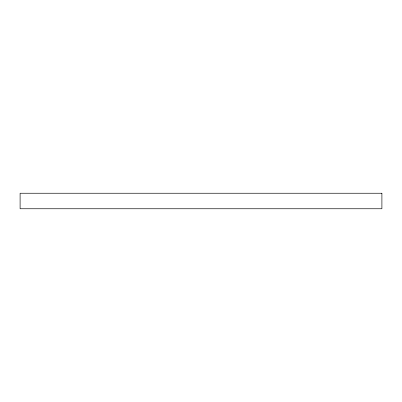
<?xml version="1.0" encoding="UTF-8"?>
<svg xmlns="http://www.w3.org/2000/svg" width="402" height="402" viewBox="0 0 402 402"><rect width="100%" height="100%" fill="white"/><g stroke="black" fill="none" stroke-linecap="round" stroke-linejoin="round"><path stroke-width="0.6" d="M381.9 193.246L20.1 193.246L20.1 208.754L381.9 208.754L381.9 193.246"/></g></svg>
